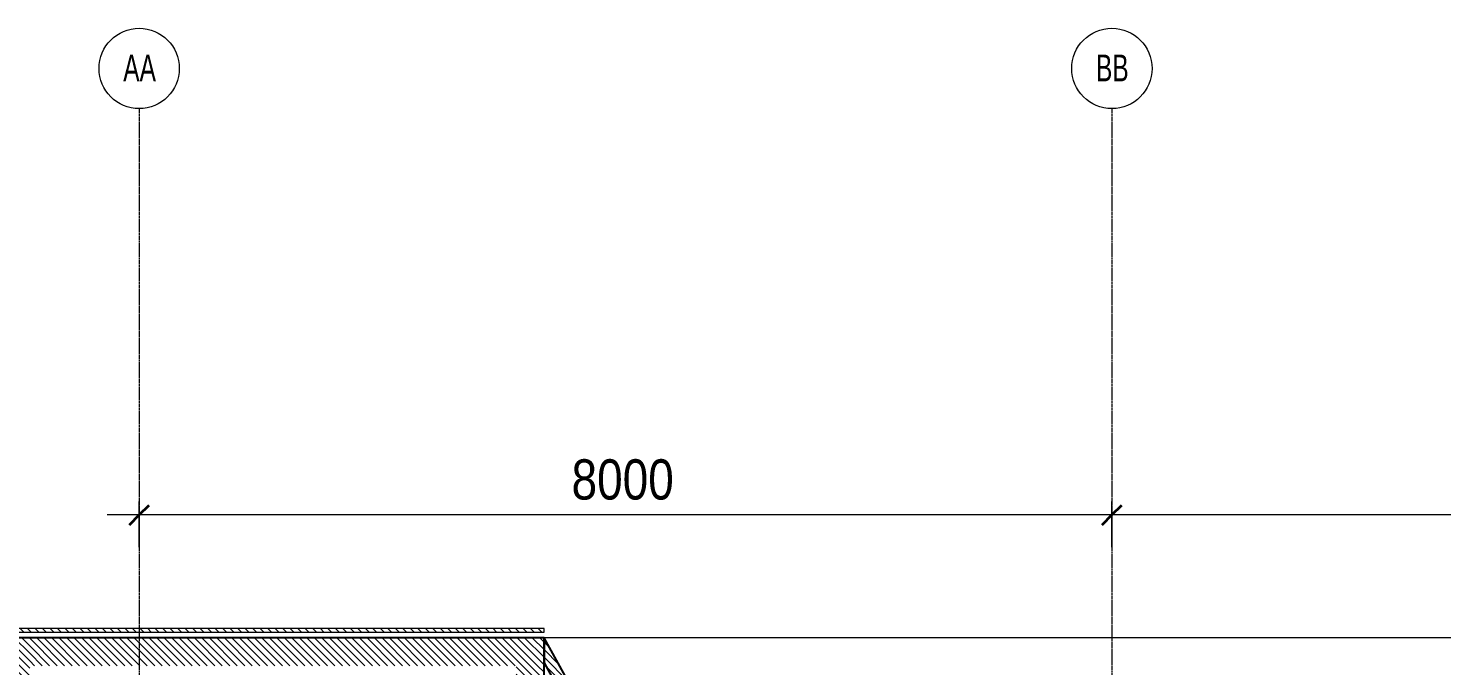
# Model space of a CAD drawing. Header units: millimetres. Extents: x -25222 to 91371, y -63339 to 20835.
# Drawn here: x -19177 to -7552, y 15511 to 20750 of the extents above; entities that cross this region are included whole.
import ezdxf

# ---------------------------------------------------------------- set-up
doc = ezdxf.new("R2010")
doc.units = ezdxf.units.MM
doc.linetypes.add('Grid Line', pattern=[22.225, 12.7, -3.175, 3.175, -3.175])
for name, color, linetype, lineweight in [('A-ANNO-DIMS', 211, 'Continuous', 9), ('A-ANNO-DIMS-110', 211, 'Continuous', 9), ('A-WALL', 113, 'Continuous', 5), ('A-WALL-PATT', 111, 'Continuous', 25), ('S-GRID', 1, 'Continuous', 9), ('S-GRID-IDEN', 1, 'Continuous', 9)]:
    doc.layers.add(name, color=color, linetype=linetype, lineweight=lineweight)
doc.styles.add('Swis721 Cn BT', font='swissc.ttf', dxfattribs={"width": 0.8, "height": 220})
doc.styles.add('Swis721 Cn BT_1', font='swissc.ttf', dxfattribs={"height": 330})
doc.dimstyles.new('Diagonal_-_2_5_mm_Swiss_Feet_Metric', dxfattribs={"dimscale": 304.8, "dimtxt": 333.106598, "dimasz": 0.541339, "dimexe": 0.360892, "dimexo": 0.0625, "dimgap": 0.072178, "dimtad": 1, "dimdec": 0, "dimzin": 0, "dimdsep": 46, "dimtxsty": 'Swis721 Cn BT_1', "dimblk1": 'OBLIQUE', "dimblk2": 'OBLIQUE', "dimsah": 1, "dimcen": 0.09, "dimdle": 0.866142, "dimazin": 0, "dimtfac": 1, "dimtdec": 4, "dimtix": 1, "dimtmove": 0, "dimatfit": 3, "dimfxl": 0.866142, "dimfxlon": 1, "dimtvp": 1, "dimtolj": 1, "dimtzin": 0, "dimarcsym": 2})
pattern_1 = [(315, (14219.89, -54691.457), (30.869454, 30.869454), [])]

# ---------------------------------------------------------------- blocks, each defined once
blk = doc.blocks.new('Walls 3 - Walls 4-11345934-4_ FOURTH FLOOR - GA PLAN')
at = {"layer": 'A-WALL-PATT', "lineweight": 5}
h = blk.add_hatch(dxfattribs=at)
h.set_pattern_fill('FP_4', color=9, style=0, pattern_type=2)
h.set_pattern_definition([(45, (54691.457, 14219.89), (-30.869454, 30.869454), [])])
h.paths.add_polyline_path([(-14611, 12360), (-14611, 12460), (-14815, 12460), (-15535, 12860), (-15741, 12860), (-14841, 12360), (-14815, 12360)], flags=0)
h.paths.add_polyline_path([(-14611, -14435), (-14841, -14435), (-15741, -14935), (-15535, -14935), (-14815, -14535), (-14611, -14535)], flags=0)
at = {"layer": 'A-WALL'}
blk.add_line((-15741, 12860), (-15741, -14935), dxfattribs=at)
at = {"layer": 'A-WALL', "lineweight": 25}
for p, q in [((-14841, -14435), (-15741, -14935)), ((-15535, -14935), (-14815, -14535)), ((-15741, -14935), (-15535, -14935))]:
    blk.add_line(p, q, dxfattribs=at)
blk = doc.blocks.new('Grid - M_Grid Head - Circle 2-3337206-4_ FOURTH FLOOR - GA PLAN')
at = {"layer": 'S-GRID-IDEN'}
blk.add_circle((0, 0), 3, dxfattribs=at)
blk = doc.blocks.new('DIMBLOCK22-4_ FOURTH FLOOR - GA PLAN')
at = {"layer": 'A-ANNO-DIMS-110', "transparency": 16777216}
for p, q in [((-10265, 16486), (-10265, 16860)), ((-2265, 16486), (-2265, 16860)), ((-2265, 16750), (-10265, 16750)), ((-10265, 16750), (-10265, 16486)), ((-2265, 16750), (-2265, 16486))]:
    blk.add_line(p, q, dxfattribs=at)
at = {"layer": 'A-ANNO-DIMS-110', "lineweight": 35, "transparency": 16777216}
for p, q in [((-10265, 16750), (-10347, 16667)), ((-10265, 16750), (-10182, 16832)), ((-2265, 16750), (-2347, 16667)), ((-2265, 16750), (-2182, 16832))]:
    blk.add_line(p, q, dxfattribs=at)
at = {"layer": 'A-ANNO-DIMS-110', "color": 0, "transparency": 16777216, "insert": (-6709, 17207), "char_height": 330, "width": 1065.94, "attachment_point": 1, "line_spacing_factor": 0.961347, "style": 'Swis721 Cn BT_1'}
blk.add_mtext('8000', dxfattribs=at)
blk = doc.blocks.new('_Oblique')
at = {"color": 0, "linetype": 'ByBlock', "lineweight": -2}
blk.add_line((-0.5, -0.5), (0.5, 0.5), dxfattribs=at)
blk = doc.blocks.new('DIMBLOCK23-4_ FOURTH FLOOR - GA PLAN')
at = {"layer": 'A-ANNO-DIMS-110', "transparency": 16777216}
for p, q in [((-18265, 16486), (-18265, 16860)), ((-10265, 16486), (-10265, 16860)), ((-10265, 16750), (-18529, 16750)), ((-18265, 16750), (-18265, 16486)), ((-10265, 16750), (-10265, 16486))]:
    blk.add_line(p, q, dxfattribs=at)
at = {"layer": 'A-ANNO-DIMS-110', "lineweight": 35, "transparency": 16777216}
for p, q in [((-18265, 16750), (-18347, 16667)), ((-18265, 16750), (-18182, 16832)), ((-10265, 16750), (-10347, 16667)), ((-10265, 16750), (-10182, 16832))]:
    blk.add_line(p, q, dxfattribs=at)
at = {"layer": 'A-ANNO-DIMS-110', "color": 0, "transparency": 16777216, "insert": (-14709, 17207), "char_height": 330, "width": 1065.94, "attachment_point": 1, "line_spacing_factor": 0.961347, "style": 'Swis721 Cn BT_1'}
blk.add_mtext('8000', dxfattribs=at)

msp = doc.modelspace()

# ---------------------------------------------------------------- hatches: boundary and pattern name
at = {"layer": 'A-WALL-PATT', "lineweight": 5}
h = msp.add_hatch(dxfattribs=at)
h.set_pattern_fill('FP_1', color=9, style=0, pattern_type=2)
h.set_pattern_definition(pattern_1)
h.paths.add_polyline_path([(19095.1, 15786.3), (19095.1, 15816.3), (12860.1, 15816.3), (12860.1, 15786.3), (19065.1, 15786.3)], flags=0)
h.paths.add_polyline_path([(-19439.9, 15786.3), (-19394.9, 15786.3), (-14934.9, 15786.3), (-14934.9, 15816.3), (-19439.9, 15816.3), (-19439.9, 15786.3)], flags=0)
h = msp.add_hatch(dxfattribs=at)
h.set_pattern_fill('FP_1', color=9, style=0, pattern_type=2)
h.set_pattern_definition(pattern_1)
h.paths.add_polyline_path([(-19394.9, -10518.7), (-19164.9, -10518.7), (-19164.9, -6388.7), (-19394.9, -6388.7)], flags=0)
h.paths.add_polyline_path([(-19164.9, 12741.3), (-19164.9, 15741.3), (-19394.9, 15741.3), (-19394.9, 12741.3), (-19189, 12741.3)], flags=0)
h = msp.add_hatch(dxfattribs=at)
h.set_pattern_fill('FP_1', color=9, style=0, pattern_type=2)
h.set_pattern_definition(pattern_1)
h.paths.add_polyline_path([(18790.1, 15511.3), (19020.1, 15511.3), (19020.1, 15741.3), (12860.1, 15741.3), (12860.1, 15511.3), (17052.8, 15511.3)], flags=0)
h.paths.add_polyline_path([(-15083.7, 15511.3), (-14934.9, 15511.3), (-14934.9, 15741.2), (-19164.9, 15741.3), (-19164.9, 15511.3), (-15164.9, 15511.3)], flags=0)
h = msp.add_hatch(dxfattribs=at)
h.set_pattern_fill('FP_1', color=9, style=0, pattern_type=2)
h.set_pattern_definition(pattern_1)
h.paths.add_polyline_path([(-15164.9, 14611.3), (-14934.9, 14611.3), (-14934.9, 15511.3), (-15164.9, 15511.3)], flags=0)

# ---------------------------------------------------------------- linework, layer by layer
at = {"layer": 'A-WALL'}
for p, q in [((-14934.9, 15816.3), (-19469.9, 15816.3)), ((-14934.9, 15786.3), (-14934.9, 15816.3)), ((-19439.9, 15786.3), (-14934.9, 15786.3))]:
    msp.add_line(p, q, dxfattribs=at)
at = {"layer": 'A-WALL', "lineweight": 25}
for p, q in [((-14934.9, 15741.3), (-19394.9, 15741.3)), ((-14934.9, 14611.3), (-14934.9, 15741.3))]:
    msp.add_line(p, q, dxfattribs=at)
at = {"layer": 'S-GRID', "linetype": 'Grid Line'}
for p, q in [((-18264.9, 20089.7), (-18264.9, -62440.6)), ((-10264.9, 20089.7), (-10264.9, -62440.6))]:
    msp.add_line(p, q, dxfattribs=at)

# ---------------------------------------------------------------- block references
at = {"layer": 'A-WALL', "rotation": 270.0000000000001}
msp.add_blockref('Walls 3 - Walls 4-11345934-4_ FOURTH FLOOR - GA PLAN', (0, 0), dxfattribs=at)
at = {"layer": 'S-GRID-IDEN', "xscale": 110, "yscale": 110, "zscale": 110, "rotation": 180}
for p in [(-18264.9, 20419.7), (-10264.9, 20419.7)]:
    msp.add_blockref('Grid - M_Grid Head - Circle 2-3337206-4_ FOURTH FLOOR - GA PLAN', p, dxfattribs=at)

# ---------------------------------------------------------------- texts
at = {"layer": 'S-GRID-IDEN', "char_height": 220, "width": 310.413, "attachment_point": 1, "style": 'Swis721 Cn BT'}
for s, insert in [('AA', (-18395.9, 20533.7)), ('BB', (-10395.9, 20533.7))]:
    msp.add_mtext(s, dxfattribs=dict(at, insert=insert))

# ---------------------------------------------------------------- dimensions: what is measured, and where the dimension line sits
at = {"layer": 'A-ANNO-DIMS'}
for base, p1, p2, override, picture, middle in [((-18264.9, 16749.7), (-10264.9, 16485.7), (-18264.9, 16485.7), {"dimpost": '<>', "dimfxl": 8000}, 'DIMBLOCK23-4_ FOURTH FLOOR - GA PLAN', (-14264.9, 16941.1)), ((-10264.9, 16749.7), (-2264.9, 16485.7), (-10264.9, 16485.7), {"dimpost": '<>', "dimfxl": 8000.000028}, 'DIMBLOCK22-4_ FOURTH FLOOR - GA PLAN', (-6264.9, 16941.1))]:
    dim = msp.add_linear_dim(base=base, p1=p1, p2=p2, angle=0, dimstyle='Diagonal_-_2_5_mm_Swiss_Feet_Metric', override=override, dxfattribs=at)
    dim.commit()
    dim.dimension.update_dxf_attribs({"geometry": picture, "text_midpoint": middle})

doc.saveas('drawing.dxf')
